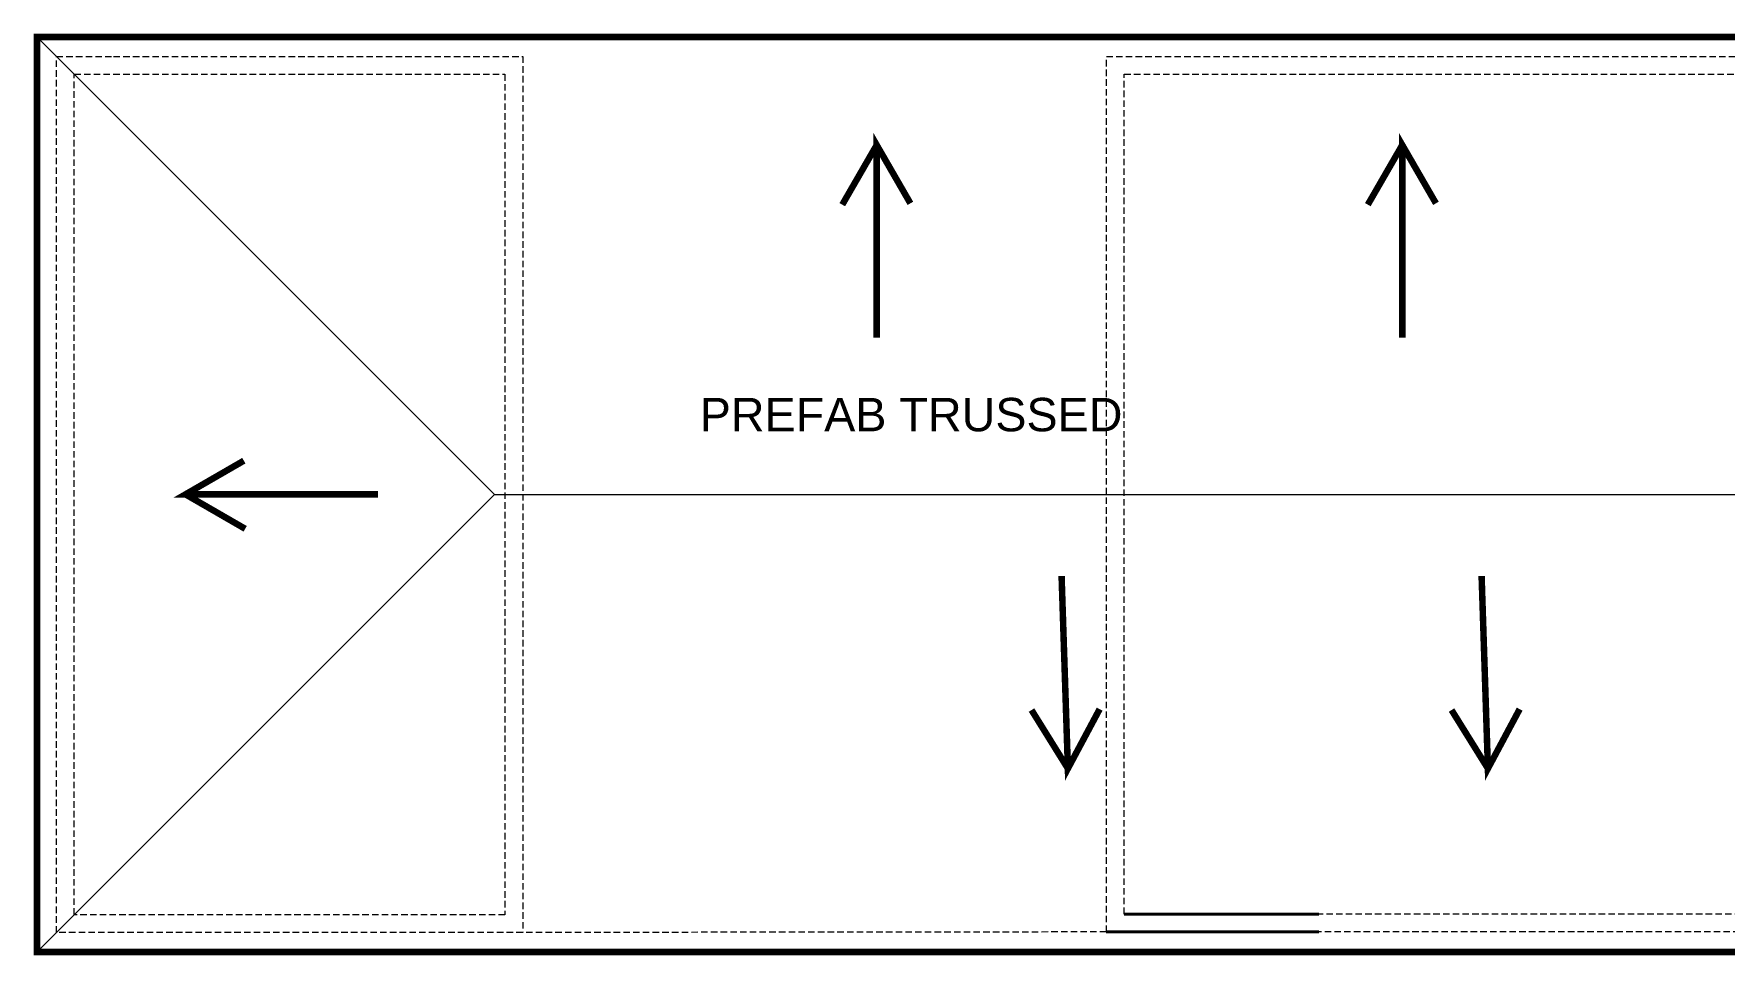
# Model space of a CAD drawing. Extents: x 4834 to 83801, y -13735 to 32221.
# Drawn here: x 11218 to 11739, y -10811 to -10526 of the extents above; entities that cross this region are included whole.
import ezdxf

# ---------------------------------------------------------------- set-up
doc = ezdxf.new("R2010")
doc.units = 0
doc.header["$LTSCALE"] = 8
doc.header["$MEASUREMENT"] = 0
doc.linetypes.add('Hidden (½x)', pattern=[0.1875, 0.125, -0.0625])
for name, color, linetype, lineweight in [('A-LIGHT+', 133, 'Continuous', 9), ('A-WALL', 7, 'Continuous', 40), ('Details', 2, 'Continuous', 15)]:
    doc.layers.add(name, color=color, linetype=linetype, lineweight=lineweight)
doc.layers.add('A-LINE', color=6, linetype='Continuous')
doc.layers.add('PDF3_Text', color=7, linetype='Continuous')
doc.styles.add('PDF Arial', font='arial.ttf')

msp = doc.modelspace()

# ---------------------------------------------------------------- linework, layer by layer
at = {"layer": 'A-LIGHT+'}
for points in [[(11218.60676, -10527.34304), (11359.72313, -10668.45941)], [(11218.60676, -10809.57577), (11359.72313, -10668.45941)], [(11359.72313, -10668.45941), (11831.24014, -10668.45941)]]:
    msp.add_lwpolyline(points, dxfattribs=at)
at = {"layer": 'A-LINE', "color": 6, "linetype": 'Continuous', "lineweight": 30, "const_width": 2}
msp.add_lwpolyline([(11831.31769, -10527.34304), (11218.60676, -10527.34304), (11218.60676, -10809.57577), (11831.1626, -10809.57577)], close=True, dxfattribs=at)
for points in [[(11477.61972, -10620.07081), (11477.61972, -10560.65312), (11488.00567, -10578.64213), (11477.61972, -10560.65312), (11466.99668, -10579.05276)], [(11639.73936, -10620.07081), (11639.73936, -10560.65312), (11650.12532, -10578.64213), (11639.73936, -10560.65312), (11629.11633, -10579.05276)], [(11323.82573, -10668.41643), (11264.40805, -10668.41643), (11282.39706, -10658.03048), (11264.40805, -10668.41643), (11282.80768, -10679.03947)], [(11534.6485, -10693.60422), (11536.5962, -10752.98997), (11546.3869, -10734.67018), (11536.5962, -10752.98997), (11525.37574, -10734.94844)], [(11664.21275, -10693.60422), (11666.16045, -10752.98997), (11675.95115, -10734.67018), (11666.16045, -10752.98997), (11654.93999, -10734.94844)]]:
    msp.add_lwpolyline(points, dxfattribs=at)
at = {"layer": 'A-WALL'}
for p, q in [((11553.96743, -10797.88244), (11613.97249, -10797.88244)), ((11613.97249, -10803.40244), (11548.44743, -10803.40244))]:
    msp.add_line(p, q, dxfattribs=at)
at = {"layer": 'Details', "linetype": 'Hidden (½x)', "ltscale": 2}
msp.add_line((11548.46771, -10803.40244), (11368.44743, -10803.57577), dxfattribs=at)
for points in [[(11350.18546, -10533.34304), (11368.44743, -10533.34304), (11368.44743, -10803.57577), (11224.60676, -10803.57577), (11224.60676, -10533.34304), (11242.18546, -10533.34304)], [(11242.18546, -10533.34304), (11368.44743, -10533.34304), (11368.44743, -10803.57577), (11224.60676, -10803.57577), (11224.60676, -10533.34304), (11242.18546, -10533.34304)], [(11836.81769, -10743.57577), (11836.81769, -10803.38244), (11548.4674, -10803.38244), (11548.46879, -10533.34304), (11831.31769, -10533.34304)], [(11242.18546, -10538.84304), (11362.94743, -10538.84304), (11362.94743, -10798.07577), (11230.10676, -10798.07577), (11230.10676, -10538.84304), (11242.18546, -10538.84304)], [(11831.31769, -10743.57577), (11831.31769, -10797.88244), (11553.96743, -10797.88244), (11553.96876, -10538.84304), (11782.46865, -10538.84304)]]:
    msp.add_lwpolyline(points, dxfattribs=at)

# ---------------------------------------------------------------- texts
at = {"layer": 'PDF3_Text', "lineweight": 0, "insert": (11423.01655, -10649.10713), "char_height": 10.3078125, "attachment_point": 7, "style": 'PDF Arial'}
msp.add_mtext('PREFAB TRUSSED', dxfattribs=at)

doc.saveas('drawing.dxf')
